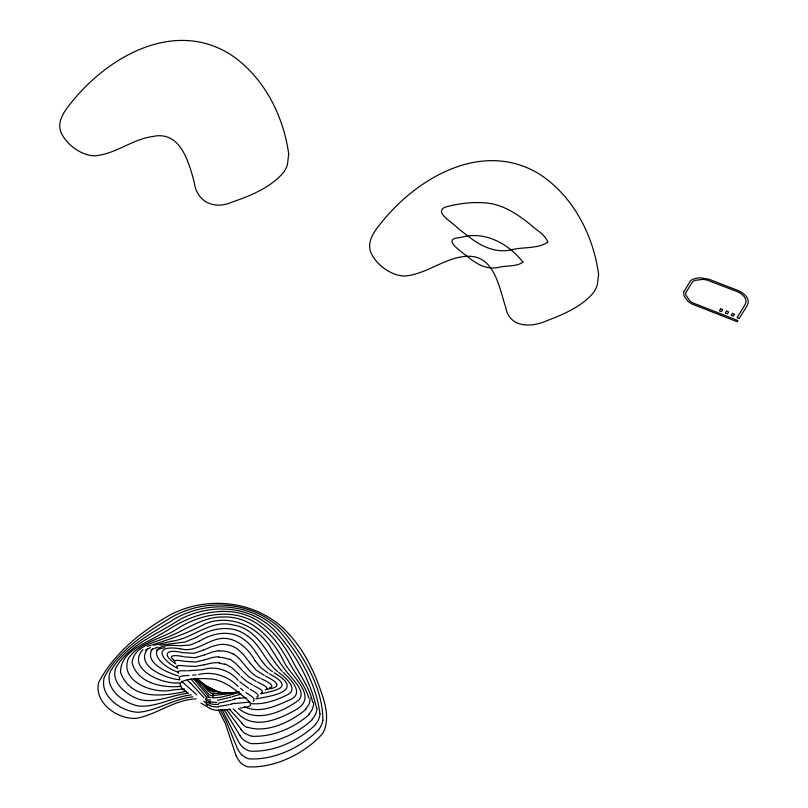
<?xml version="1.0" encoding="UTF-8"?>
<svg xmlns="http://www.w3.org/2000/svg" width="808" height="808" viewBox="0 0 808 808"><rect width="100%" height="100%" fill="white"/><g stroke="black" fill="none" stroke-linecap="round" stroke-linejoin="round"><path stroke-width="1.21" d="M319.897 713.686C316.251 683.82 299.94 655.611 280.861 632.735C254.338 603.02 207.868 599.496 174.397 619.059C151.227 633.593 124.422 647.198 110.312 671.62C103.868 688.739 124.018 703.465 138.895 706.071C157.055 707.364 173.377 696.829 191.193 694.92M322.877 720.231C322.907 689.103 304.889 657.823 285.729 634.149C257.691 601.637 207.434 596.587 171.074 617.544C145.753 632.866 118.695 650.45 104.333 677.114C98.919 695.93 121.331 711.848 138.178 712.272C157.287 710.788 173.76 698.718 192.859 696.839M244.329 707.343C259.984 706.222 241.168 695.486 237.35 691.567C230.442 686.174 222.836 681.215 214.15 679.346C206.091 677.952 163.862 676.761 187.072 692.486M318.776 729.624C300.93 747.461 274.518 760.166 249.046 758.874A9.837 5.505 15.1 0 1 244.268 756.722L242.228 755.106M315.675 724.564C298.627 740.855 274.033 752.319 250.227 751.137A9.514 5.101 14.4 0 1 245.602 749.198L243.602 747.743M312.595 719.383C296.415 734.361 273.457 744.602 251.238 743.592A9.181 4.686 13.7 0 1 246.783 741.875L244.824 740.572M309.343 714.353C294.051 728.018 272.72 737.088 252.086 736.26A8.989 4.333 12.9 0 1 247.46 734.583L246.198 733.805M306.06 709.313C290.698 721.988 267.307 733.391 247.399 727.21M152.49 648.885C143.218 662.802 168.458 673.145 178.487 675.963M147.521 649.087C134.633 666.307 166.69 678.76 179.669 679.77M142.925 649.531C125.826 668.529 162.135 684.285 177.518 682.942M167.286 630.513C194.425 611.999 232.654 602.263 261.337 623.18C274.023 631.755 283.376 644.299 290.779 657.53C298 672.539 309.262 686.073 312.767 702.637M166.822 630.775L160.913 634.068M177.083 628.998C202.364 612.171 238.673 606.828 263.085 628.23C274.993 637.764 282.851 651.117 290.234 664.206C296.314 675.458 305.182 685.396 308.767 697.86M176.639 629.25C160.853 639.38 139.289 642.168 128.321 658.581C119.15 682.033 154.964 694.769 173.144 689.88M160.428 634.32C145.521 643.673 120.442 651.096 120.543 672.276C130.502 700.455 162.933 696.567 186.173 691.224M196.95 637.118C211.787 627.786 232.351 624.342 247.137 635.684C260.631 644.723 265.175 661.651 277.76 671.579M196.617 637.29L184.921 642.047L159.802 645.117M199.889 640.956C213.09 632.674 231.502 629.442 244.491 639.926C256.308 648.248 260.267 663.691 272.468 671.62M199.586 641.118L190.254 645.016L179.487 645.744M147.409 646.4C167.024 640.037 186.608 633.906 204.808 623.958C229.401 613.676 258.106 626.059 271.003 648.531C277.275 658.57 283.467 668.721 291.547 677.457C296.132 683.528 305.525 692.517 298.758 700.162C282.275 712.272 256.217 723.514 238.259 708.273M203.909 649.905L212.221 646.36L219.15 644.622A22.018 18.18 8.1 0 1 237.108 648.763L243.178 654.187L249.975 662.964M203.636 650.036L194.051 653.298L182.608 652.622M204.505 654.904L212.686 651.874L219.19 650.571M204.252 655.005L195.041 657.661L184.456 656.884M153.762 645.259L171.639 641.239M163.852 638.532C183.992 631.816 201.384 616.312 223.675 617.009C251.015 616.029 271.761 637.754 283.376 660.338C288.83 674.7 318.615 694.92 297.546 708.788C279.77 719.16 252.894 731.321 236.653 712.08M163.398 638.704C151.45 643.309 133.421 647.339 132.088 662.732C137.602 683.457 162.711 688.315 181.386 686.305M204.808 659.793L212.645 657.439L218.917 656.591M204.333 659.954L195.425 662.045L185.406 661.358M253.278 701.445C257.075 698.142 247.945 694.628 245.925 692.375M232.219 696.678L241.148 694.072M230.997 697.052L230.3 697.264M229.957 697.375L217.514 700.284M232.189 699.869L234.774 699.102M231.118 700.183L229.896 700.536M229.593 700.627L218.614 703.132M229.694 695.052L239.552 692.335M229.31 695.163L220.079 697.355L212.656 697.88M203.99 664.802L212.746 662.873L219.382 662.631M203.757 664.863L195.294 666.398L185.901 666.004M230.088 704.455L231.856 704.051M228.937 704.717L218.342 706.525M266.185 689.386C283.537 687.325 277.437 681.992 265.327 676.003M228.462 693.708L238.845 691.688M227.664 693.88L212.453 695.617M261.358 693.648C277.912 690.204 294.163 686.851 269.418 673.872M202.646 669.63C215.635 665.529 229.462 670.175 238.229 680.386M202.313 669.691L187.658 670.822M261.176 693.688L260.61 693.789M172.064 641.168C193.253 638.451 210.484 619.08 233.159 624.988C258.297 628.897 267.034 654.854 282.174 671.367M243.349 707.505L240.269 708M188.557 693.163C172.175 694.91 156.075 703.606 139.461 699.486C127.078 695.274 110.201 682.72 115.857 667.761C129.24 644.471 156.732 634.674 178.265 620.524C208.06 603.212 249.096 604.647 274.094 629.897C294.102 651.632 309.919 679.185 316.494 708M256.601 697.153C262.014 695.496 252.46 690.709 250.227 689.285M269.468 687.82C277.184 686.032 264.155 680.104 261.398 678.811M261.358 693.102C265.63 690.618 255.843 687.093 253.752 685.558M234.552 703.556L247.844 702.233M230.674 709.414L217.584 710.343M198.606 674.488C212.999 671.074 227.826 675.902 238.077 686.406M250.036 702.011L248.702 702.152M195.91 674.791L192.597 675.114M239.562 698.142L245.986 697.728M225.907 693.112L237.966 692.193M225.291 693.173L212.383 693.607M173.771 689.83L184.628 688.931M188.951 675.407C186.264 675.932 176.689 675.003 179.8 679.649M265.398 689.86C271.155 687.962 259.752 683.315 257.52 682.043M255.823 698.839C272.559 696.011 305.485 690.82 274.124 672.842M196.142 698.88C174.871 699.516 157.55 714.1 137.178 718.191C118.564 720.413 93.738 702.93 98.637 682.538C113.665 653.763 140.592 631.886 168.428 615.908C207.777 593.88 261.62 600.95 290.89 636.34C303.04 649.925 311.474 666.347 318.049 683.225C323.24 697.688 329.866 713.797 324.675 729.18A75.659 44.046 15.7 0 1 322.24 733.957C304.606 753.743 274.296 768.378 247.692 766.812A10.151 5.909 15.7 0 1 242.754 764.429L240.693 762.661M178.518 645.733C144.026 642.158 154.853 664.045 178.204 672.226M186.396 670.791C184.002 670.862 175.831 669.792 178.578 673.397M220.877 692.527L233.189 693.335M220.049 692.466L221.119 692.83M211.969 693.587C205.757 690.416 202.394 682.144 195.96 678.356M211.524 695.577L209.423 694.9L195.082 678.316M214.665 692.082C206.444 691.537 203.374 680.902 195.475 678.346M179.8 683.134L178.093 682.992M180.911 648.895C194.082 652.46 204.525 642.471 216.493 639.451C232.866 634.563 247.44 646.996 254.904 660.449M180.548 648.854C153.853 644.269 159.095 658.863 177.406 668.266M211.09 697.789L209.242 697.274M185.133 665.933C183.153 665.62 173.73 664.479 177.376 667.772M182.275 652.571C166.943 648.804 160.802 653.995 175.73 663.853M184.426 661.217C182.204 660.954 172.266 658.874 174.932 662.277M210.656 700.193L208.747 699.526M183.386 656.712C180.093 655.652 166.276 653.985 173.286 659.661M250.894 703.616C263.297 704.889 275.649 700.475 286.678 695.143C299.909 689.315 285.143 677.377 278.81 672.498M213.676 690.739L224.826 693.193M213.514 690.709L209.797 689.133M210.232 702.738L208.343 701.99M207.252 686.78L211.686 688.81M213.494 689.88L220.281 692.476M213.171 689.769L209.959 688.163M204.727 685.214L211.585 688.618M209.828 705.414L207.848 704.515M224.977 663.843L231.876 667.721L239.855 675.185M200.768 682.891L209.858 688.073M200.929 703.101L210.151 708.535M195.082 679.275L203.707 683.922L209.716 689.042M244.238 706.646C258.6 713.747 274.871 706.606 288.294 700.516C305.868 694.314 291.163 679.669 283.204 672.438M260.186 678.195C248.218 673.66 243.743 660.429 233.391 653.824M256.298 681.417L249.026 677.013L243.117 671.297M229.553 658.954L235.492 663.166L242.521 670.63M212.282 688.992L217.806 692.032M252.53 684.901L246.309 681.033L241.117 676.447M264.186 675.377L256.217 670.105L250.147 663.206M218.625 692.506L219.231 692.87M248.652 688.325L239.724 681.73M268.084 673.034L260.731 667.539L255.086 660.712M214.13 690.476L212.676 689.466A19.2 2.464 37.3 0 1 212.09 689.083M214.514 690.749L215.292 691.305M243.329 690.507L240.552 688.396M206.525 703.586L203.768 701.263M183.062 682.538L196.819 694.85M182.426 682.023L181.477 681.245M174.084 660.378L173.356 659.722M235.946 711.444L235.421 710.959M235.067 710.636L233.148 708.858M242.016 723.17L229.129 708.929M206.707 700.536L205.575 699.364M190.738 683.275L204.06 697.759M193.486 678.589L208.212 696.082M191.062 679.094L207.313 698.001M240.946 729.139L226.634 709.677M239.946 735.512L224.24 709.778M218.412 709.99L225.23 723.261L235.987 755.46M220.342 709.919L225.967 720.655L237.38 748.541M222.18 709.798L238.633 741.815A40.047 21.281 14.6 0 0 243.248 747.814M232.007 703.768A13.302 4.444 -19.4 0 1 234.815 703.283M218.392 706.899A15.231 10.221 -0.8 0 1 209.615 705.657M207.626 705.384A9.767 6.434 51.3 0 1 206.192 704.435M217.594 710.394A13.1 7.625 15.7 0 1 210.12 708.565M234.805 698.981A11.433 3.363 -18 0 1 239.703 698.021M218.554 704.263A18.22 12.393 -15.2 0 1 209.595 703.526M208.121 703.223A6.656 3.515 50.5 0 1 205.949 701.182M187.345 680.255A16.352 4.353 49.8 0 1 190.688 683.507M219.332 663.287A19.129 15.928 5.8 0 1 224.715 664.418M216.786 702.263A22.2 13.696 -23.3 0 1 209.423 701.576M208.525 701.243A5.292 2.434 52.4 0 1 205.899 697.89M218.968 657.409A19.392 16.18 4.5 0 1 229.179 659.52M213.605 696.92A22.159 8.726 -18.1 0 1 212.08 696.91M209.201 697.375A1.333 0.545 54 0 1 208.656 696.809M208.484 696.88A4.04 0.808 51.2 0 1 207.757 695.9M219.271 651.056A20.311 17.039 5.4 0 1 233.169 654.106M213.554 694.749A24.927 8.282 -18.5 0 1 212.625 694.759M212.888 693.294A28.967 8.524 -17.8 0 1 212.474 693.284M156.651 650.026A36.087 11.847 3 0 1 164.882 647.622M150.934 650.026A42.218 15.362 3.3 0 1 158.116 647.188M213.787 689.466A21.089 3.343 23.9 0 1 214.655 690.133M145.43 650.248A49.298 19.604 4.3 0 1 150.52 647.632M310.019 698.072A44.127 23.886 15.8 0 1 305.434 709.01M246.662 727.392A32.471 14.271 12.3 0 1 241.592 723.19M313.635 702.819A49.702 27.321 16.3 0 1 308.797 714.09M245.602 733.937A35.471 16.766 13.2 0 1 240.693 729.149M317.029 708.121A55.398 30.906 16.6 0 1 312.151 719.181M244.41 740.663A37.461 18.847 14 0 1 239.825 735.522M320.15 713.747A61.782 34.966 16.8 0 1 315.403 724.433M322.927 720.251A68.549 39.35 16.7 0 1 318.685 729.584M241.956 755.157A41.37 23.058 15.2 0 1 237.451 748.541M240.491 762.691A42.763 24.896 15.7 0 1 236.128 755.46M288.719 154.207L287.375 164.781A75.629 44.026 15.7 0 1 283.184 172.892C269.923 187.961 250.349 195.819 231.775 202.202C214.322 209.989 196.667 201.96 194.243 182.275C188.739 161.933 180.376 130.138 152.409 136.572C132.027 139.309 115.322 154.318 94.758 155.782A18.382 10.706 15.7 0 1 85.688 154.237C75.104 150.439 65.67 142.521 60.883 132.239C56.217 119.917 66.569 108.494 73.74 99.647C110.393 55.409 174.215 20.129 229.442 53.823C263.186 75.659 283.477 115.019 288.719 154.207M598.617 274.427L597.284 285.012A75.629 44.026 15.7 0 1 593.092 293.112C580.992 307.151 563.055 314.504 546.137 321.018C530.664 327.765 509.161 327.715 505.626 307.04C499.081 287.396 494.567 255.409 467.68 256.267C445.026 256.995 426.978 274.346 404.667 276.013A18.382 10.706 15.7 0 1 395.597 274.457C385.002 270.66 375.569 262.741 370.791 252.47C366.125 240.138 376.467 228.725 383.638 219.867C420.301 175.639 484.113 140.36 539.35 174.043C573.094 195.879 593.375 235.239 598.617 274.427M683.619 292.062L684.063 296.102L688.143 301.394A16.897 9.837 15.7 0 0 691.961 303.99L737.199 321.736L737.926 320.564L693.153 303.02A15.019 8.747 15.7 0 1 689.81 300.768L685.931 295.243A14.261 8.302 15.7 0 1 685.861 292.637L692.476 281.881A14.191 8.262 15.7 0 1 695.112 280.346L702.879 279.386A14.009 8.161 15.7 0 1 707.101 280.103L736.078 291.173C741.108 292.961 748.329 298.223 745.279 304.303L737.078 317.635L739.209 318.463L747.41 305.131C750.955 298.122 742.602 292.052 736.795 290.001L709.01 279.265L700.889 277.881A18.574 10.817 15.7 0 0 696.213 278.295L693.567 279.043A16.382 9.534 15.7 0 0 690.527 280.831L683.619 292.062M522.907 262.186C516.534 266.862 506.384 265.388 498.657 267.337C487.527 270.003 477.104 264.438 468.761 257.57A150.227 87.456 15.7 0 1 462.519 252.773C457.863 249.036 443.976 238.916 458.348 237.825A95.9 55.823 15.7 0 1 462.61 237.007C485.709 231.017 509.363 244.359 522.907 262.186M547.834 242.016C538.542 248.995 522.917 246.814 511.545 249.733C494.89 253.712 479.296 245.39 466.802 235.108A224.816 130.876 15.7 0 1 457.459 227.937C454.379 223.473 433.29 212.635 445.016 207.202C458.853 203.313 473.478 201.566 487.8 203.151C503.96 205.06 517.857 214.463 530.24 224.412C536.128 229.997 544.744 234.199 547.834 242.016M720.605 308.828L719.403 310.777L721.534 311.605L722.736 309.656L720.605 308.828M726.493 311.11L725.291 313.07L727.432 313.898L728.624 311.939L726.493 311.11M732.391 313.403L731.19 315.352L733.321 316.18L734.523 314.231L732.391 313.403"/></g></svg>
